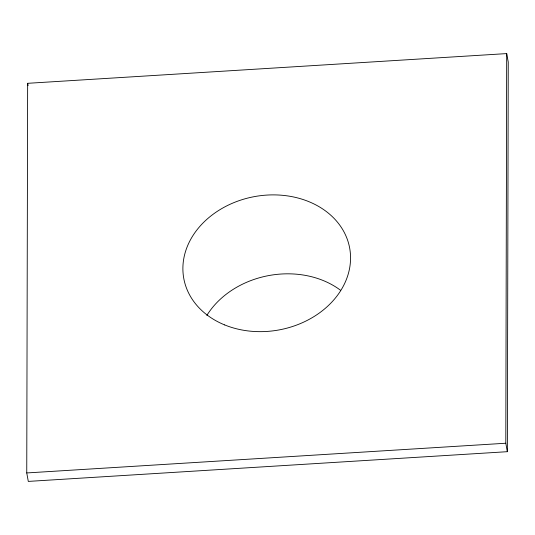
<?xml version="1.0" encoding="UTF-8"?>
<svg xmlns="http://www.w3.org/2000/svg" width="535" height="535" viewBox="0 0 535 535"><rect width="100%" height="100%" fill="white"/><g stroke="black" fill="none" stroke-linecap="round" stroke-linejoin="round"><path stroke-width="0.8" d="M26.75 472.947L27.646 83.313L506.698 53.594L508.25 62.053L507.354 451.687L28.301 481.406L26.75 472.947L505.802 443.234L507.354 451.687M505.802 443.234L506.698 53.594M27.646 83.313L28.074 85.62M206.858 315.429A84.323 67.784 -10.4 0 1 340.601 290.311M224.673 324.926A84.323 67.784 -10.4 0 0 350.559 258.071A84.323 67.784 -10.4 0 0 224.941 206.818A84.323 67.784 -10.4 0 0 224.673 324.926"/></g></svg>
